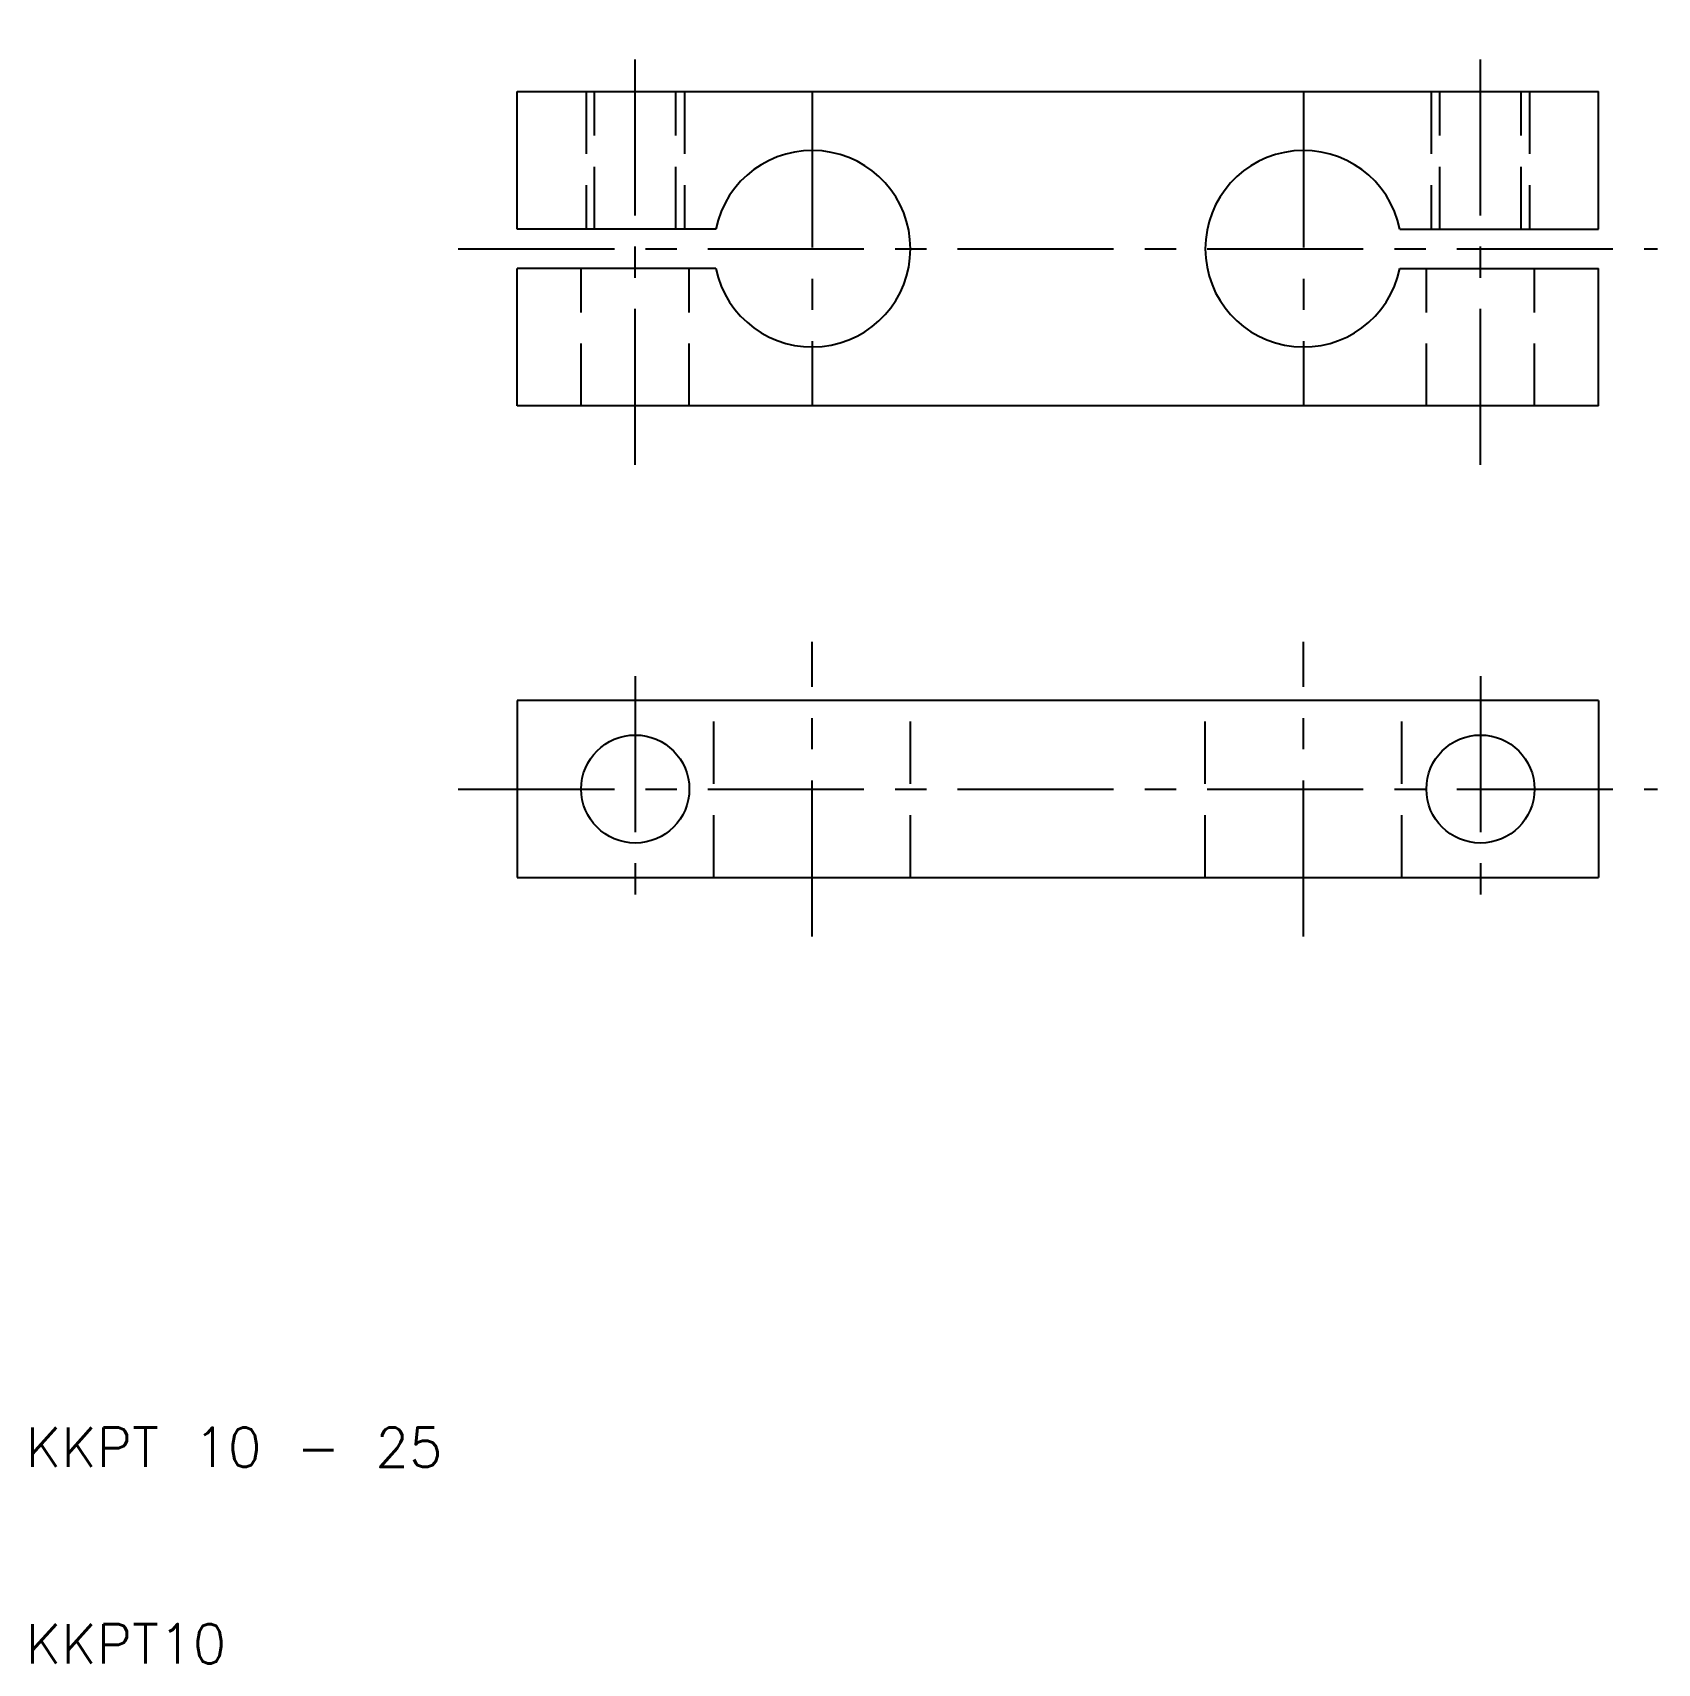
# Model space of a CAD drawing. Extents: x 10.3 to 93, y 10 to 93.
import ezdxf

# ---------------------------------------------------------------- set-up
doc = ezdxf.new("R2010")
doc.units = 0
doc.header["$LTSCALE"] = 0.25
doc.linetypes.add('CENTER', pattern=[50.8, 31.75, -6.35, 6.35, -6.35])
doc.linetypes.add('DASHED', pattern=[19.05, 12.7, -6.35])
doc.layers.get('0').update_dxf_attribs({"linetype": 'CONTINUOUS'})
doc.layers.add('CENTER', color=1, linetype='CENTER')
doc.styles.get("Standard").update_dxf_attribs({"font": 'txt.shx', "bigfont": 'extfont.shx'})

msp = doc.modelspace()

# ---------------------------------------------------------------- linework, layer by layer
for p, q in [((35, 90), (90, 90)), ((35, 83), (35, 90)), ((90, 83), (90, 90)), ((45.101, 83), (35, 83)), ((79.899, 83), (90, 83)), ((35, 74), (35, 81)), ((45.101, 81), (35, 81)), ((79.899, 81), (90, 81)), ((90, 74), (90, 81)), ((90, 74), (35, 74)), ((90, 59), (35, 59)), ((35, 59), (35, 50)), ((90, 59), (90, 50)), ((35, 50), (90, 50))]:
    msp.add_line(p, q)
at = {"color": 3, "linetype": 'DASHED'}
for p, q in [((38.5, 90), (38.5, 83)), ((38.933, 83), (38.933, 90)), ((43.067, 83), (43.067, 90)), ((43.5, 90), (43.5, 83)), ((81.5, 90), (81.5, 83)), ((81.933, 83), (81.933, 90)), ((86.067, 83), (86.067, 90)), ((86.5, 90), (86.5, 83)), ((38.25, 74), (38.25, 81)), ((43.75, 74), (43.75, 81)), ((81.25, 74), (81.25, 81)), ((86.75, 74), (86.75, 81)), ((45, 50), (45, 59)), ((55, 50), (55, 59)), ((70, 50), (70, 59)), ((80, 50), (80, 59))]:
    msp.add_line(p, q, dxfattribs=at)
for centre in [(41, 54.5), (84, 54.5)]:
    msp.add_circle(centre, 2.75)
for centre, start, end in [((50, 82), 191.53696, 168.46304), ((75, 82), 11.53696, 348.46304)]:
    msp.add_arc(centre, 5, start, end)
at = {"layer": 'CENTER', "color": 1, "linetype": 'CENTER'}
for p, q in [((41, 71), (41, 93)), ((84, 71), (84, 93)), ((50, 90), (50, 74)), ((75, 90), (75, 74)), ((32, 82), (93, 82)), ((50, 47), (50, 62)), ((75, 47), (75, 62)), ((41, 60.25), (41, 48.75)), ((84, 60.25), (84, 48.75)), ((32, 54.5), (93, 54.5))]:
    msp.add_line(p, q, dxfattribs=at)

# ---------------------------------------------------------------- texts
for s, p in [('KKPT 10 - 25', (10, 20)), ('KKPT10', (10, 10))]:
    msp.add_text(s, height=2).set_placement(p)

doc.saveas('drawing.dxf')
